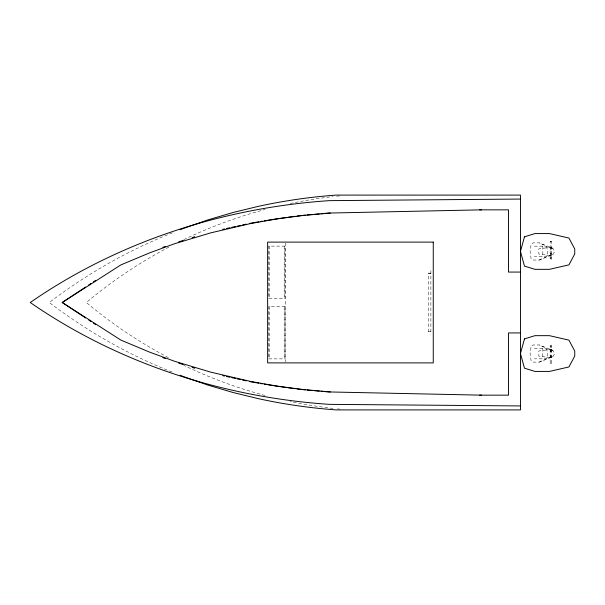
<?xml version="1.0" encoding="UTF-8"?>
<svg xmlns="http://www.w3.org/2000/svg" width="605" height="605" viewBox="0 0 605 605"><rect width="100%" height="100%" fill="white"/><g stroke="black" fill="none" stroke-linecap="round" stroke-linejoin="round"><path stroke-width="0.45" stroke-dasharray="3.02 2.27" d="M552.834 254.66L554.702 251.483L552.834 248.254L539.244 242.877L533.224 242.877L531.099 244.186L530.093 251.461L531.099 258.728L533.224 260.037L539.244 260.037L552.834 254.66L542.806 256.754L534.321 256.754M552.834 356.746L554.702 353.57L552.834 350.34L539.244 344.963L533.224 344.963L531.099 346.272L530.093 353.539L531.099 360.814L533.224 362.123L539.244 362.123L552.834 356.746L542.806 358.841L534.321 358.841M539.244 260.037L546.406 256.754L547.775 251.62L546.406 246.159L539.244 242.877M539.244 362.123L546.406 358.841L547.775 353.706L546.406 348.246L539.244 344.963M172.38 232.857C128.366 250.198 86.938 273.921 49.262 302.5C86.938 331.079 128.366 354.802 172.38 372.143M550.172 241.584L551.397 241.584M534.321 246.159L542.806 246.159L552.834 248.254M551.397 247.165L538.843 248.844L538.843 254.024L551.397 255.703M550.172 248.012L551.397 248.012M550.172 248.859L551.397 248.859M550.172 249.298L551.397 249.298M550.172 253.079L551.397 253.079M550.172 253.571L551.397 253.571M550.172 254.07L551.397 254.07M550.172 254.856L551.397 254.856M550.172 255.302L551.397 255.302M550.172 257.586L551.397 257.586M550.172 258.637L551.397 258.637M430.881 273.157L428.499 273.157L428.499 331.842L430.881 331.842M428.499 273.573L430.881 273.573M428.499 331.427L430.881 331.427M550.172 346.363L551.397 346.363M550.172 347.414L551.397 347.414M534.321 348.246L542.806 348.246L552.834 350.34M551.397 349.297L538.843 350.976L538.843 356.156L551.397 357.835M550.172 349.698L551.397 349.698M550.172 350.144L551.397 350.144M550.172 350.93L551.397 350.93M550.172 351.429L551.397 351.429M550.172 351.921L551.397 351.921M550.172 355.702L551.397 355.702M550.172 356.141L551.397 356.141M550.172 356.988L551.397 356.988M550.172 363.416L551.397 363.416M542.806 246.159L542.806 256.754M542.806 348.246L542.806 358.841M430.881 270.715L430.881 334.285M285.257 243.051L285.257 361.949M284.199 246.122L284.199 298.484M284.199 306.516L284.199 358.878M269.459 246.122L269.459 298.484M269.459 306.516L269.459 358.878M168.969 247.082A465.873 465.873 0 0 0 86.334 302.5A465.873 465.873 0 0 0 168.969 357.918M183.807 239.618A465.873 465.873 0 0 1 265.043 209.504M290.181 203.507A465.873 465.873 0 0 1 332.992 196.61M336.66 196.209A465.873 465.873 0 0 1 340.335 195.831M340.335 409.169A465.873 465.873 0 0 1 336.66 408.791M332.992 408.39A465.873 465.873 0 0 1 290.181 401.493M265.043 395.496A465.873 465.873 0 0 1 183.807 365.382M551.397 241.41L550.172 241.41L550.172 259.764L551.397 259.764L551.397 241.41M284.97 246.122L268.696 246.122L268.696 298.484L284.97 298.484L284.97 246.122M284.97 306.516L268.696 306.516L268.696 358.878L284.97 358.878L284.97 306.516M551.397 345.236L550.172 345.236L550.172 363.59L551.397 363.59L551.397 345.236"/><path stroke-width="0.91" d="M85.57 287.042L62.202 302.5L85.57 317.958M88.685 284.985L91.022 283.442M93.352 281.892L95.688 280.349M180.101 229.749L182.672 228.713M162.813 247.354L165.437 246.394M183.534 228.372L208.067 219.849L233.046 212.499L258.403 206.335A553.711 553.711 0 0 1 336.1 195.097L520.451 195.097L520.451 409.903L336.1 409.903A553.711 553.711 0 0 1 258.403 398.672L233.046 392.501L208.067 385.151L183.534 376.628M178.694 241.856L183.164 240.442M192.103 237.614L194.787 236.767M222.746 229.325L224.553 228.924M226.353 228.524L229.96 227.73M231.768 227.329L235.375 226.527M237.175 226.134L240.782 225.332M242.59 224.931L246.197 224.137M249.804 223.374L258.842 221.785M260.649 221.468L262.457 221.15M264.264 220.833L266.071 220.515M267.886 220.197L286.067 217.482M287.889 217.24L295.195 216.28M297.017 216.038L305.298 215.108M307.151 214.949L312.717 214.457M314.577 214.291L319.221 213.883M321.073 213.724L328.5 213.066L481.512 209.844M330.345 213.066L303.43 215.44L276.961 218.919L250.75 223.532L210.616 232.887L174.285 243.83L149.783 252.807L120.902 264.892L62.202 302.5L120.902 340.108L149.783 352.193L174.285 361.17L210.616 372.113L250.75 381.468L276.961 386.081L303.43 389.56L330.345 391.934M520.451 199.06L329.264 200.648C223.048 207.802 118.005 241.705 30.25 302.5C118.005 363.295 223.048 397.198 329.264 404.352L520.451 405.94M479.659 209.844L508.533 209.844L508.533 272.068L520.451 272.068M520.451 332.931L508.533 332.931L508.533 395.156L479.659 395.156M481.512 395.156L328.5 391.934L321.073 391.276M305.298 389.892L297.017 388.962M307.151 390.051L312.717 390.543M314.577 390.709L319.221 391.117M286.067 387.518L267.886 384.803M287.889 387.76L295.195 388.72M249.804 381.626L258.842 383.215M260.649 383.532L262.457 383.85M264.264 384.167L266.071 384.485M222.746 375.675L224.553 376.076M226.353 376.476L229.96 377.27M231.768 377.671L235.375 378.473M237.175 378.866L240.782 379.668M242.59 380.069L246.197 380.863M178.694 363.144L183.164 364.558M192.103 367.386L194.787 368.233M162.813 357.646L165.437 358.606M180.101 375.251L182.672 376.287M88.685 320.015L91.022 321.558M93.352 323.108L95.688 324.651M524.49 236.805L520.451 251.461L524.49 266.109L534.949 269.338L549.453 269.338L568.927 264.869L574.75 253.941L574.75 248.973L568.927 238.045L549.453 233.575L534.949 233.575L524.49 236.805M524.49 338.891L520.451 353.539L524.49 368.195L534.949 371.425L549.453 371.425L568.927 366.955L574.75 356.027L574.75 351.059L568.927 340.131L549.453 335.662L534.949 335.662L524.49 338.891M433.263 242.106L267.637 242.106L267.637 362.894L433.263 362.894L433.263 242.106"/></g></svg>
